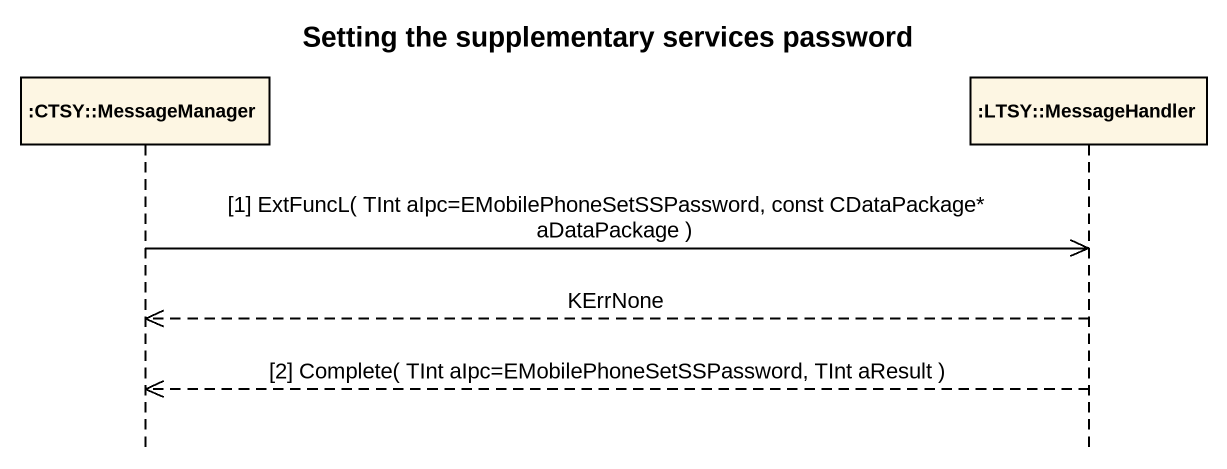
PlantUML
@startuml
title Setting the supplementary services password
hide footbox
participant ":CTSY::MessageManager" as CTSY_MessageManager
participant ":LTSY::MessageHandler" as LTSY_MessageHandler

CTSY_MessageManager ->> LTSY_MessageHandler : [1] ExtFuncL( TInt aIpc=EMobilePhoneSetSSPassword, const CDataPackage* aDataPackage )
LTSY_MessageHandler -->> CTSY_MessageManager : KErrNone
LTSY_MessageHandler -->> CTSY_MessageManager : [2] Complete( TInt aIpc=EMobilePhoneSetSSPassword, TInt aResult )
@enduml
